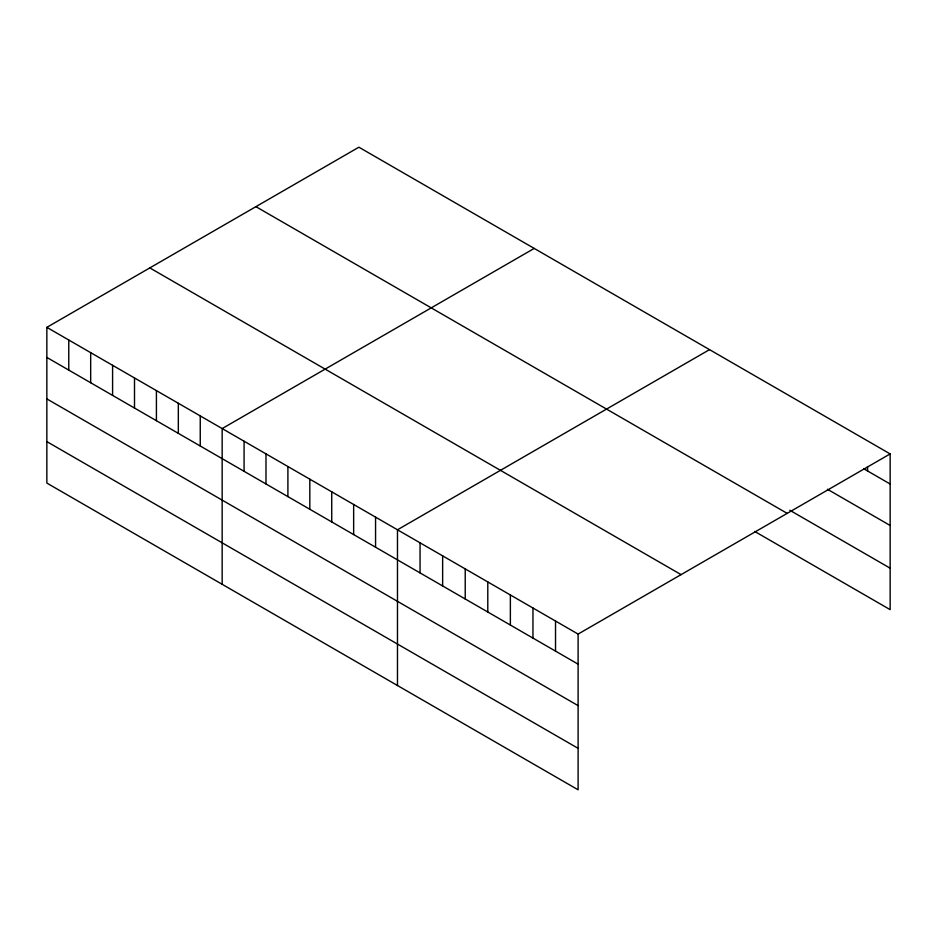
<?xml version="1.0" encoding="UTF-8"?>
<svg xmlns="http://www.w3.org/2000/svg" width="937" height="937" viewBox="0 0 937 937"><rect width="100%" height="100%" fill="white"/><g stroke="black" fill="none" stroke-linecap="round" stroke-linejoin="round"><path stroke-width="1.41" d="M46.85 327.353L578.106 634.08L578.106 789.797L46.85 483.082L46.85 327.353L358.894 147.203L890.15 453.918L890.15 609.647L754.683 531.431M534.207 248.422L222.163 428.572L222.163 584.301M709.52 349.642L397.475 529.792L397.475 685.509M578.106 634.08L890.15 453.918M863.809 468.793L890.15 484.007M827.43 489.255L890.15 525.47M789.797 510.243L890.15 568.185M255.918 206.655L787.174 513.371M149.826 267.912L681.082 574.627M46.85 357.442L578.106 664.157M46.85 398.904L578.106 705.62M46.85 441.62L578.106 748.335M867.568 466.673L867.568 470.971M555.524 621.044L555.524 651.121M532.954 608.008L532.954 638.085M510.372 594.972L510.372 625.049M487.79 581.936L487.79 612.025M465.22 568.9L465.22 598.989M442.639 555.864L442.639 585.953M420.057 542.828L420.057 572.917M375.561 517.142L375.561 547.22M353.647 504.493L353.647 534.57M331.733 491.831L331.733 521.921M309.819 479.182L309.819 509.271M287.905 466.532L287.905 496.622M265.991 453.883L265.991 483.96M244.077 441.222L244.077 471.311M200.249 415.923L200.249 446.012M178.335 403.273L178.335 433.351M156.42 390.624L156.42 420.701M134.506 377.962L134.506 408.052M112.592 365.313L112.592 395.402M90.678 352.663L90.678 382.741M68.764 340.014L68.764 370.092"/></g></svg>
